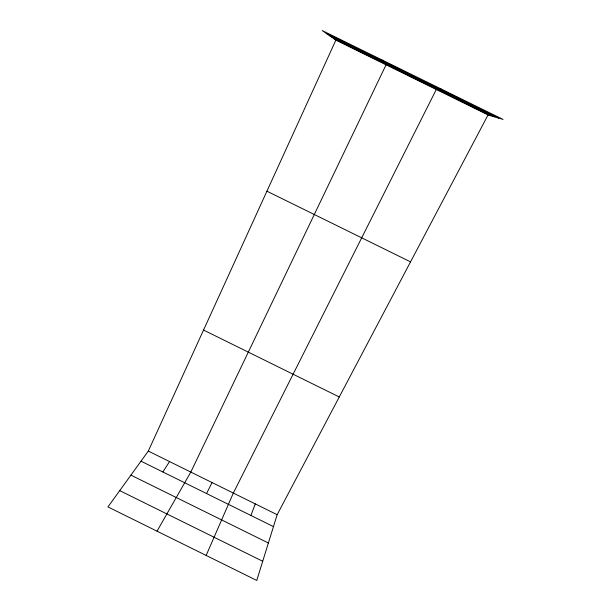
<?xml version="1.0" encoding="UTF-8"?>
<svg xmlns="http://www.w3.org/2000/svg" width="611" height="611" viewBox="0 0 611 611"><rect width="100%" height="100%" fill="white"/><g stroke="black" fill="none" stroke-linecap="round" stroke-linejoin="round"><path stroke-width="0.92" d="M411.18 77.139L411.272 76.673M488.067 114.914L277.157 514.699L256.765 580.45L107.941 506.916L148.305 451.078L335.867 40.135L322.188 30.55L503.059 119.412L488.067 114.914L335.867 40.135M250.938 515.47L255.245 503.876M206.144 555.437L233.333 493.054L436.3 89.481L441.524 89.183M206.549 493.558L212.07 482.56M157.035 531.173L190.808 472.066L386.068 64.804L381.837 59.855M162.847 471.975L169.56 461.572M462.183 102.197L463.97 102.564M326.259 33.406L498.599 118.068M330.07 36.072L494.421 116.816M333.446 38.44L490.717 115.708M266.931 191.19L410.539 261.875M203.539 330.062L339.265 396.974M148.305 451.078L277.157 514.699M141.004 461.183L273.468 526.598M130.922 475.121L268.374 543.011M119.718 490.625L262.715 561.265M359.383 51.187L360.964 52.47"/></g></svg>
